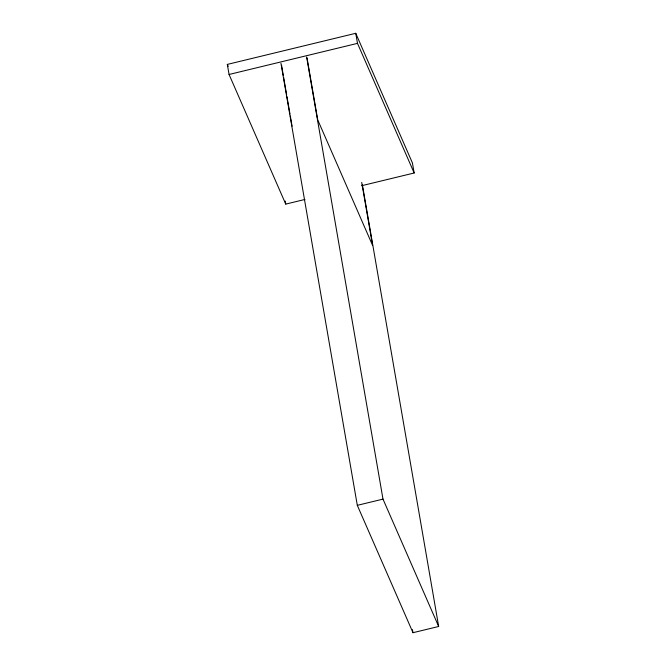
<?xml version="1.0" encoding="UTF-8"?>
<svg xmlns="http://www.w3.org/2000/svg" width="666" height="666" viewBox="0 0 666 666"><rect width="100%" height="100%" fill="white"/><g stroke="black" fill="none" stroke-linecap="round" stroke-linejoin="round"><path stroke-width="1" d="M304.953 199.45L285.739 204.104L229.062 74.475L227.331 64.411L355.752 33.3L412.421 162.929L414.16 172.994L361.58 185.731M229.062 74.475L357.492 43.365L414.16 172.994M357.309 505.336L382.992 499.117L438.669 626.481L412.987 632.7L357.309 505.336L280.944 63.253M227.331 64.411L228.163 66.317M355.752 33.3L357.492 43.365M362.312 184.39L438.669 626.481M361.705 182.367L372.585 245.379L317.757 119.963L307.051 57.967M412.454 629.628L412.987 632.7M306.635 57.026L382.992 499.117M281.543 65.201L283.3 75.366M283.649 77.398L286.63 94.68M286.979 96.712L289.968 113.986M290.318 116.026L292.074 126.182M285.215 201.09L285.739 204.104"/></g></svg>
